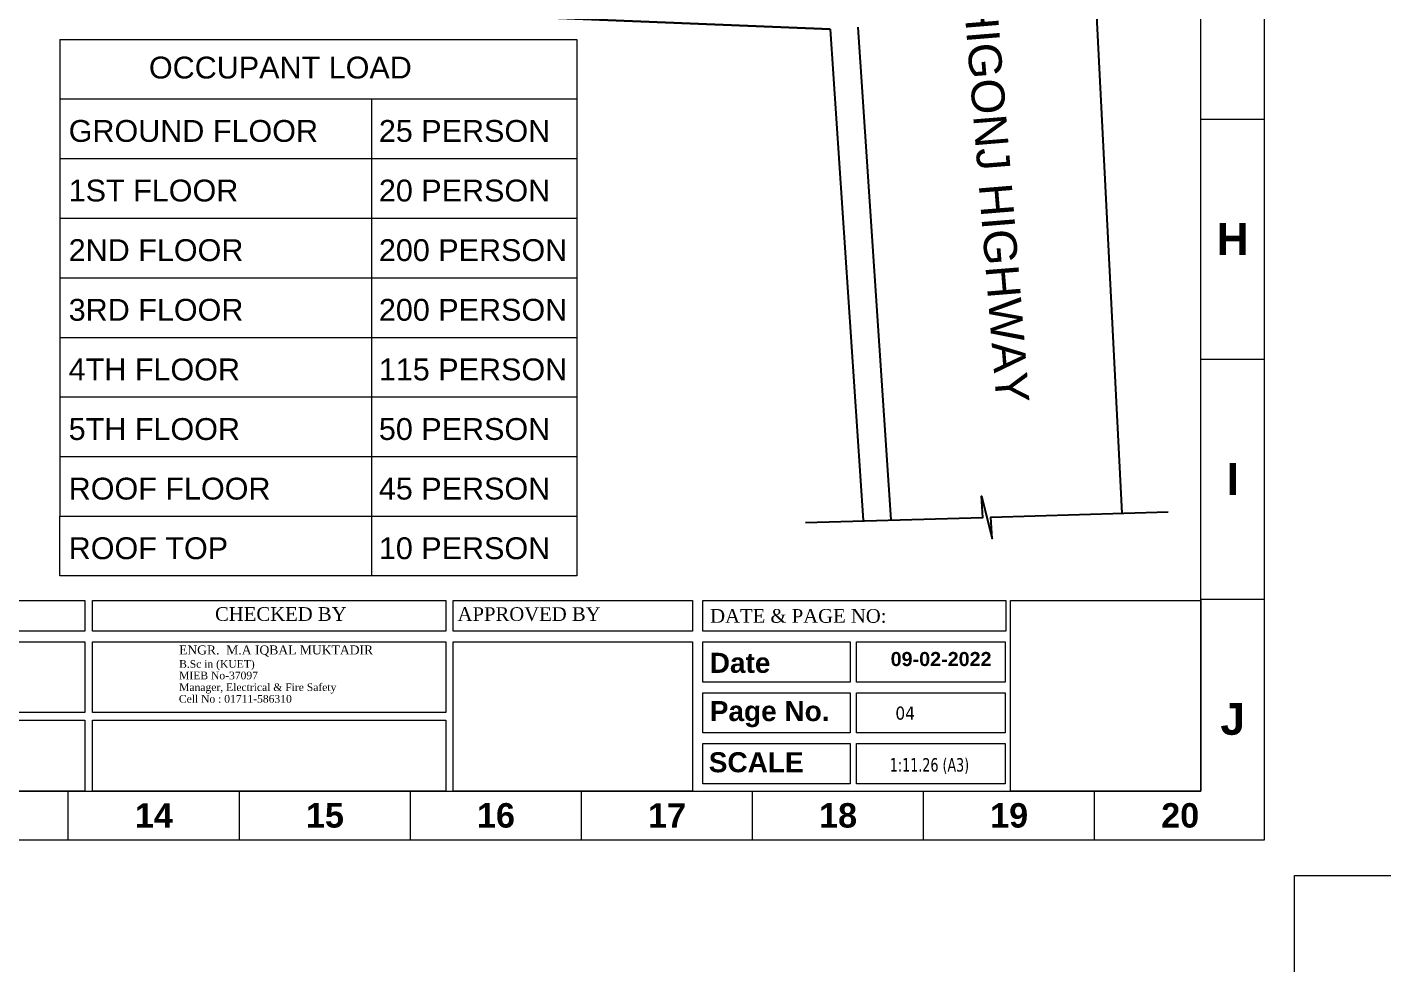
# Model space of a CAD drawing. Header units: inches. Extents: x -250485 to 735580, y -140410 to 288049.
# Drawn here: x 17694 to 19472, y 20488 to 21719 of the extents above; entities that cross this region are included whole.
import ezdxf

# ---------------------------------------------------------------- set-up
doc = ezdxf.new("R2010")
doc.units = ezdxf.units.IN
doc.header["$MEASUREMENT"] = 0
doc.layers.get('Defpoints').update_dxf_attribs({"lineweight": 0})
for name, color, linetype in [('-TB', 7, 'Continuous'), ('A site line', 7, 'Continuous'), ('legend', 7, 'Continuous')]:
    doc.layers.add(name, color=color, linetype=linetype)
for name, color, linetype, lineweight in [('FF-VALVES', 170, 'Continuous', 18), ('Inline', 7, 'Continuous', 0), ('Outline', 7, 'Continuous', 0), ('Scale', 7, 'Continuous', 0), ('Scale_Text', 7, 'Continuous', 0), ('Text', 7, 'Continuous', 0), ('TEXT_TITLEBOX', 7, 'Continuous', 13), ('Titelblk', 7, 'Continuous', 25), ('TITLE', 7, 'Continuous', 20)]:
    doc.layers.add(name, color=color, linetype=linetype, lineweight=lineweight)
doc.styles.add('arial narrow', font='tahoma.ttf')
doc.styles.add('legend', font='arial.ttf')
doc.styles.add('SHT-TEXT-1', font='times.ttf', dxfattribs={"height": 12})
doc.styles.get("Standard").update_dxf_attribs({"font": 'arialbd.ttf', "height": 24})
doc.styles.add('style1', font='arial.ttf')

# ---------------------------------------------------------------- blocks, each defined once
blk = doc.blocks.new('PAGE')
at = {"layer": 'Inline', "color": 252, "lineweight": 15}
blk.add_lwpolyline([(178051640.63, 22656441.11), (178051640.63, 22657235.79), (178050505.36, 22657235.79), (178050505.36, 22656441.11)], close=True, dxfattribs=at)
at = {"layer": 'Outline', "color": 252, "lineweight": 15}
for p, q in [((178051662.57, 22656424.24), (178051662.57, 22657252.66)), ((178050483.42, 22656424.24), (178051662.57, 22656424.24))]:
    blk.add_line(p, q, dxfattribs=at)
at = {"layer": 'Scale', "color": 252, "lineweight": 9}
for p, q in [((178051640.63, 22656672.88), (178051662.57, 22656672.88)), ((178051640.63, 22656590.1), (178051662.57, 22656590.1)), ((178051640.63, 22656507.32), (178051662.57, 22656507.32)), ((178051640.63, 22656507.32), (178051662.57, 22656507.32)), ((178051640.63, 22656507.32), (178051662.57, 22656507.32)), ((178051249.99, 22656424.24), (178051249.99, 22656441.11)), ((178051308.99, 22656424.24), (178051308.99, 22656441.11)), ((178051367.98, 22656424.24), (178051367.98, 22656441.11)), ((178051426.98, 22656424.24), (178051426.98, 22656441.11)), ((178051485.98, 22656424.24), (178051485.98, 22656441.11)), ((178051544.98, 22656424.24), (178051544.98, 22656441.11)), ((178051603.97, 22656424.24), (178051603.97, 22656441.11))]:
    blk.add_line(p, q, dxfattribs=at)
at = {"layer": 'Scale_Text', "color": 252, "lineweight": 13, "attachment_point": 5}
for s, insert, char_height, width in [('H', (178051651.6, 22656631.49), 10.97, 8.3603), ('I', (178051651.6, 22656548.71), 10.97, 8.3603), ('J', (178051651.6, 22656465.93), 10.97, 8.3603), ('14', (178051279.49, 22656432.67), 8.435, 2.5102), ('15', (178051338.49, 22656432.67), 8.435, 2.5102), ('16', (178051397.48, 22656432.67), 8.435, 2.5102), ('17', (178051456.48, 22656432.67), 8.435, 2.5102), ('18', (178051515.48, 22656432.67), 8.435, 2.5102), ('19', (178051574.48, 22656432.67), 8.435, 2.5102), ('20', (178051633.47, 22656432.67), 8.435, 2.5102)]:
    blk.add_mtext(s, dxfattribs=dict(at, insert=insert, char_height=char_height, width=width))
blk = doc.blocks.new('Title')
at = {"layer": 'Defpoints', "color": 1, "ltscale": 10}
blk.add_lwpolyline([(-98623, -88042.4), (-98623, -87942.4), (-98523, -87942.4)], dxfattribs=at)
at = {"layer": 'Titelblk', "color": 3, "linetype": 'Continuous', "lineweight": 0, "xscale": 3.014611567961765, "yscale": 3.014611567959946, "zscale": 3.014611567966516}
blk.add_blockref('PAGE', (-536855255.8, -68388224), dxfattribs=at)

msp = doc.modelspace()

# ---------------------------------------------------------------- linework, layer by layer
at = {"layer": 'A site line', "color": 7, "ltscale": 30}
for p, q in [((19051.1, 22457.5, 2.6), (19121.2, 21086.2, 2.6)), ((18741.1, 21717.1, 0.7), (18784, 21076.3, 0.7)), ((18777, 21719.5, 0.7), (18820, 21077.4, 0.7))]:
    msp.add_line(p, q, dxfattribs=at)
at = {"layer": 'A site line', "color": 5, "lineweight": 30, "ltscale": 30}
msp.add_line((17469.5, 21768.7, -1.2), (18741.1, 21717.1, 0.7), dxfattribs=at)
at = {"layer": 'A site line', "color": 7, "ltscale": 30, "extrusion": (0.029825, -0.004737, 0.999544), "elevation": 473}
msp.add_lwpolyline([(23747.6, -15164.1), (23790.6, -15391.6), (23817.7, -15385.4), (23765.2, -15407.9), (23792.5, -15401.6), (23835.4, -15629.1)], dxfattribs=at)
at = {"layer": 'legend', "lineweight": 9}
for p, q in [((17736.8, 21703.7), (18410.5, 21703.7)), ((17736.8, 21703.7), (17736.8, 21082.1)), ((18410.5, 21703.7), (18410.5, 21082.1)), ((17736.8, 21626), (18410.5, 21626)), ((18142.8, 21626), (18142.8, 21004.3)), ((17736.8, 21548.3), (18410.5, 21548.3)), ((17736.8, 21470.6), (18410.5, 21470.6)), ((17736.8, 21392.9), (18410.5, 21392.9)), ((17736.8, 21315.2), (18410.5, 21315.2)), ((17736.8, 21237.5), (18410.5, 21237.5)), ((17736.8, 21159.8), (18410.5, 21159.8)), ((17736.8, 21082.1), (18410.5, 21082.1))]:
    msp.add_line(p, q, dxfattribs=at)
msp.add_lwpolyline([(17736.8, 21082.1), (18410.5, 21082.1), (18410.5, 21004.3), (17736.8, 21004.3)], close=True, dxfattribs=at)
at = {"layer": 'TEXT_TITLEBOX'}
for p, q in [((17327.6, 20972.2), (17769.4, 20972.2)), ((17769.4, 20972.2), (17769.4, 20932.2)), ((17779.1, 20932.2), (17779.1, 20972.2)), ((17779.1, 20972.2), (18239.8, 20972.2)), ((18239.8, 20972.2), (18239.8, 20932.2)), ((18249.3, 20932.2), (18249.3, 20972.2)), ((18249.3, 20972.2), (18561.5, 20972.2)), ((18561.5, 20972.2), (18561.5, 20932.2)), ((18574.8, 20932.2), (18574.8, 20972.2)), ((18574.8, 20972.2), (18970.1, 20972.2)), ((18970.1, 20972.2), (18970.1, 20932.2)), ((18976, 20723.8), (18976, 20972.2)), ((18976, 20972.2), (19224.3, 20972.2)), ((19224.3, 20972.2), (19224.3, 20723.8)), ((17769.4, 20932.2), (17327.6, 20932.2)), ((18239.8, 20932.2), (17779.1, 20932.2)), ((18561.5, 20932.2), (18249.3, 20932.2)), ((18970.1, 20932.2), (18574.8, 20932.2)), ((17327.7, 20918.2), (17769.3, 20918.2)), ((17769.3, 20918.2), (17769.3, 20826)), ((17779.2, 20826), (17779.2, 20918.2)), ((17779.2, 20918.2), (18240, 20918.2)), ((18240, 20918.2), (18240, 20826)), ((18249.3, 20723.8), (18249.3, 20918.2)), ((18249.3, 20918.2), (18561.5, 20918.2)), ((18561.5, 20918.2), (18561.5, 20723.8)), ((18574.8, 20865.9), (18574.8, 20918.2)), ((18574.8, 20918.2), (18767, 20918.2)), ((18767, 20918.2), (18767, 20865.9)), ((18775.2, 20865.9), (18775.2, 20918.2)), ((18775.2, 20918.2), (18969.1, 20918.2)), ((18969.1, 20918.2), (18969.1, 20865.9)), ((18767, 20865.9), (18574.8, 20865.9)), ((18574.8, 20799.6), (18574.8, 20851.9)), ((18574.8, 20851.9), (18767, 20851.9)), ((18767, 20851.9), (18767, 20799.6)), ((18969.1, 20865.9), (18775.2, 20865.9)), ((18775.2, 20799.6), (18775.2, 20851.9)), ((18775.2, 20851.9), (18969.1, 20851.9)), ((18969.1, 20851.9), (18969.1, 20799.6)), ((17769.3, 20826), (17327.7, 20826)), ((17327.7, 20816.1), (17769.3, 20816.1)), ((17769.3, 20816.1), (17769.3, 20723.8)), ((18240, 20826), (17779.2, 20826)), ((17779.2, 20723.8), (17779.2, 20816.1)), ((17779.2, 20816.1), (18240, 20816.1)), ((18240, 20816.1), (18240, 20723.8)), ((18767, 20799.6), (18574.8, 20799.6)), ((18969.1, 20799.6), (18775.2, 20799.6)), ((18574.8, 20733.3), (18574.8, 20785.6)), ((18574.8, 20785.6), (18767, 20785.6)), ((18767, 20785.6), (18767, 20733.3)), ((18775.2, 20733.3), (18775.2, 20785.6)), ((18775.2, 20785.6), (18969.1, 20785.6)), ((18969.1, 20785.6), (18969.1, 20733.3)), ((18767, 20733.3), (18574.8, 20733.3)), ((18969.1, 20733.3), (18775.2, 20733.3)), ((17769.3, 20723.8), (17327.7, 20723.8)), ((18240, 20723.8), (17779.2, 20723.8)), ((18561.5, 20723.8), (18249.3, 20723.8)), ((19224.3, 20723.8), (18976, 20723.8))]:
    msp.add_line(p, q, dxfattribs=at)

# ---------------------------------------------------------------- block references
at = {"layer": 'TITLE', "xscale": 1.253909077960998, "yscale": 1.253909077960998, "zscale": 1.253909067584736}
msp.add_blockref('Title', (143010.6, 130885.4), dxfattribs=at)

# ---------------------------------------------------------------- texts
at = {"layer": '-TB', "lineweight": 0, "insert": (18826, 20833.9), "char_height": 17, "width": 60.27, "attachment_point": 1, "style": 'arial narrow'}
msp.add_mtext('04', dxfattribs=at)
at = {"layer": 'FF-VALVES', "color": 7, "style": 'arial narrow', "width": 0.8}
msp.add_text('1:11.26 (A3)', height=17.505, dxfattribs=at).set_placement((18818.8, 20749.2))
at = {"layer": 'legend', "style": 'legend'}
for s, height, p in [('OCCUPANT LOAD', 28.492, (17852.8, 21652.7)), ('GROUND FLOOR', 28.492, (17748.2, 21570.1)), ('25 PERSON', 28.49, (18152.6, 21570.1)), ('1ST FLOOR', 28.49, (17748.2, 21492.4)), ('20 PERSON', 28.49, (18152.6, 21492.4)), ('2ND FLOOR', 28.49, (17748.2, 21414.7)), ('200 PERSON', 28.49, (18152.6, 21414.7)), ('3RD FLOOR', 28.49, (17748.2, 21336.9)), ('200 PERSON', 28.49, (18152.6, 21336.9)), ('4TH FLOOR', 28.49, (17748.2, 21259.2)), ('115 PERSON', 28.49, (18152.6, 21259.2)), ('5TH FLOOR', 28.49, (17748.2, 21181.5)), ('50 PERSON', 28.49, (18152.6, 21181.5)), ('ROOF FLOOR', 28.49, (17748.2, 21103.8)), ('45 PERSON', 28.49, (18152.6, 21103.8)), ('ROOF TOP', 28.49, (17748.2, 21026.1)), ('10 PERSON', 28.49, (18152.6, 21026.1))]:
    msp.add_text(s, height=height, dxfattribs=at).set_placement(p)
at = {"layer": 'Text', "color": 7, "extrusion": (0.029825, -0.004737, 0.999544), "style": 'style1'}
msp.add_text(' DHAKA TO MUNSHIGONJ HIGHWAY', height=43.04, rotation=193.6785, dxfattribs=at).set_placement((24958.1, -15138.6, 456.2))
at = {"layer": 'TEXT_TITLEBOX', "lineweight": 25, "style": 'SHT-TEXT-1'}
for s, height, p in [('CHECKED BY', 17.85, (17939, 20945.7)), ('APPROVED BY', 17.847, (18255.2, 20945.6)), ('DATE & PAGE NO:', 17.847, (18584.5, 20943.2)), ('ENGR.  M.A IQBAL MUKTADIR', 11.73, (17892.1, 20901.9)), ('B.Sc in (KUET)', 9.995, (17892.2, 20884.5)), ('MIEB No-37097', 9.995, (17892.2, 20869.5)), ('Manager, Electrical & Fire Safety', 9.995, (17892.2, 20854.2)), ('Cell No : 01711-586310', 9.995, (17891.9, 20839))]:
    msp.add_text(s, height=height, dxfattribs=at).set_placement(p)
at = {"layer": 'TEXT_TITLEBOX', "lineweight": 25}
for s, height, p in [('09-02-2022', 18.41, (18819.8, 20886.7)), ('Date', 26.12, (18584, 20877.9)), ('Page No.', 26.12, (18584, 20815))]:
    msp.add_text(s, height=height, dxfattribs=at).set_placement(p)
at = {"layer": 'TEXT_TITLEBOX', "color": 1, "lineweight": 25}
msp.add_text('SCALE', height=26.12, dxfattribs=at).set_placement((18582.7, 20748.3))

doc.saveas('drawing.dxf')
